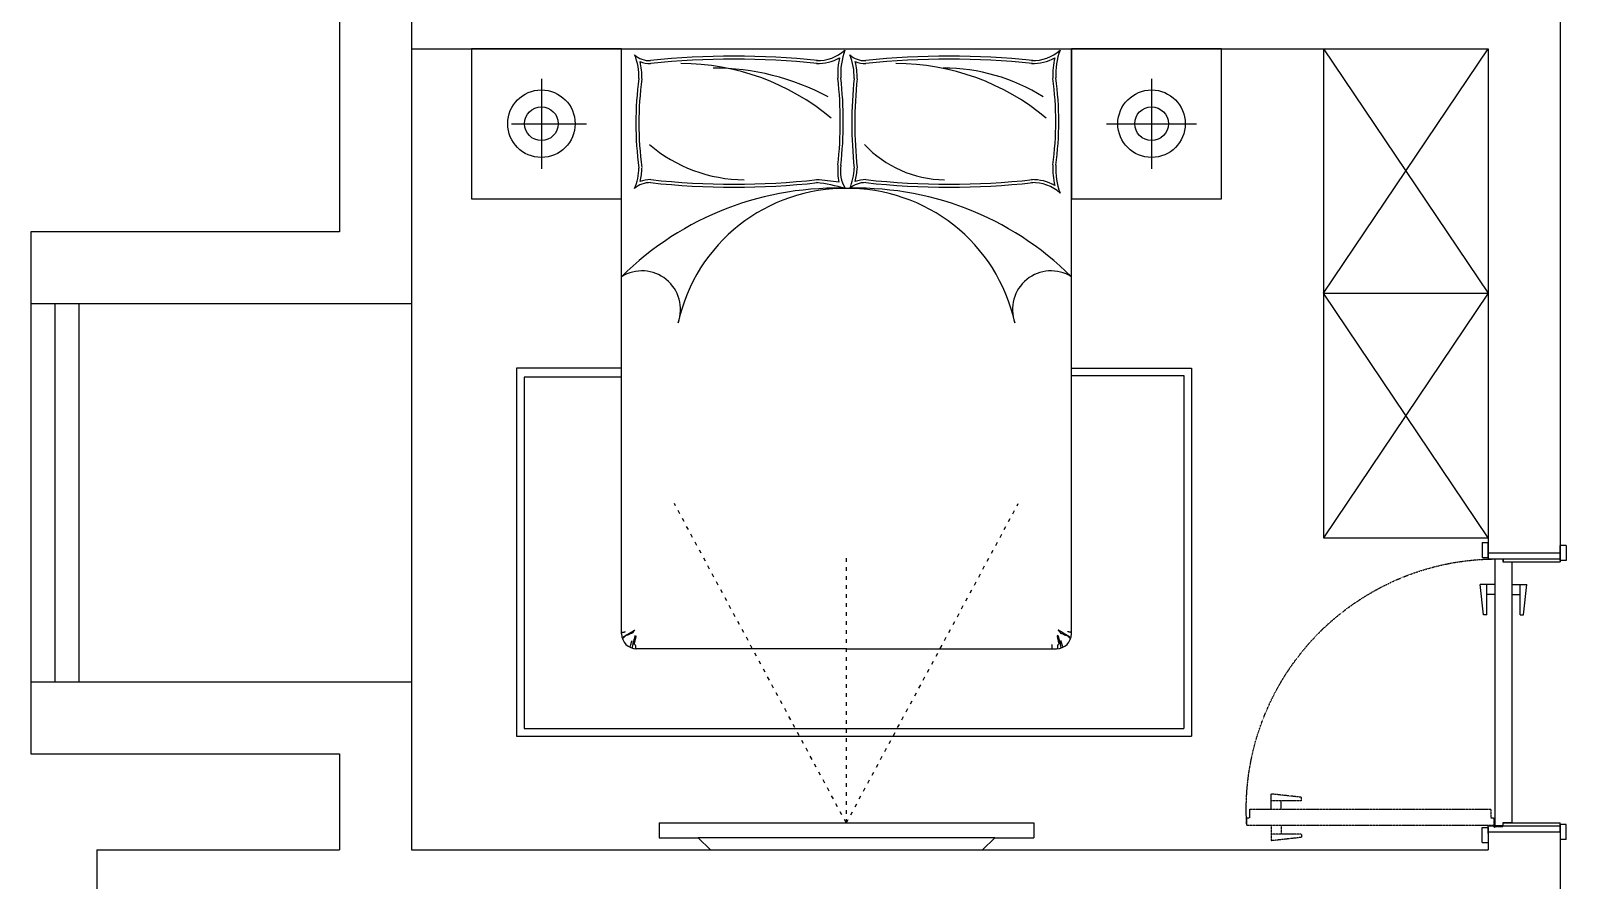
# Model space of a CAD drawing. Header units: millimetres. Extents: x 207737 to 293967, y -150247 to -126753.
# Drawn here: x 220718 to 225838, y -146289 to -143457 of the extents above; entities that cross this region are included whole.
import ezdxf

# ---------------------------------------------------------------- set-up
doc = ezdxf.new("R2010")
doc.units = ezdxf.units.MM
doc.header["$MEASUREMENT"] = 0
doc.linetypes.add('ACAD_ISO03W100', pattern=[30, 12, -18])
doc.linetypes.add('DASH', pattern=[0.35, 0.25, -0.1])
for name, color, linetype in [('7-xc-活动家具', 146, 'Continuous'), ('7-xc-门', 2, 'Continuous'), ('7-xc-门套', 3, 'Continuous'), ('A-土建墙（含管井、立管）', 6, 'Continuous'), ('A-窗', 2, 'Continuous'), ('P-固定家具（落地、到顶）', 142, 'Continuous'), ('P-活动家具', 146, 'Continuous')]:
    doc.layers.add(name, color=color, linetype=linetype)

# ---------------------------------------------------------------- blocks, each defined once
blk = doc.blocks.new('20180326.12034814')
for p, q in [((130, 1114.2), (172, 1154.2)), ((1120, 1114.2), (1078, 1154.2)), ((0, 1064.2), (0, 1114.2)), ((0, 1114.2), (130, 1114.2)), ((1120, 1114.2), (130, 1114.2)), ((1120, 1114.2), (1250, 1114.2)), ((1250, 1064.2), (1250, 1114.2)), ((0, 1064.2), (1250, 1064.2))]:
    blk.add_line(p, q)
at = {"color": 250, "linetype": 'ACAD_ISO03W100'}
for p, q in [((623.8, 1064.2), (51, 0)), ((625, 1064.2), (1197.8, 0)), ((625, 1064.2), (625, 180))]:
    blk.add_line(p, q, dxfattribs=at)
blk = doc.blocks.new('*U555')
at = {"layer": '7-xc-门套', "ltscale": 20}
for p, q in [((-159.3, 281), (-159.3, 261)), ((-159.3, 281), (-109.3, 281)), ((-109.3, 261), (-159.3, 261)), ((-129.3, 261), (-109.3, 261)), ((-109.3, 281), (-109.3, 261)), ((-109.3, 261), (-109.3, 261)), ((790.6, 281), (790.6, 261)), ((840.6, 281), (790.6, 281)), ((790.6, 261), (840.6, 261)), ((790.6, 261), (790.6, 261)), ((810.6, 261), (790.6, 261)), ((840.6, 281), (840.6, 261)), ((-99.3, 20), (-149.3, 20)), ((-149.3, 0), (-149.3, 20)), ((-149.3, 0), (-99.3, 0)), ((-119.3, 20), (-99.3, 20)), ((-99.3, 0), (-99.3, 20)), ((-99.3, 20), (-99.3, 20)), ((780.9, 20), (830.9, 20)), ((780.9, 0), (780.9, 20)), ((780.9, 20), (780.9, 20)), ((800.9, 20), (780.9, 20)), ((830.9, 0), (830.9, 20)), ((830.9, 0), (780.9, 0))]:
    blk.add_line(p, q, dxfattribs=at)
at = {"layer": '7-xc-门套'}
for p, q in [((-125, 261), (-104.3, 261)), ((-124.3, 261), (-124.1, 20)), ((-104.3, 261), (-104.1, 20)), ((806.3, 261), (785.6, 261)), ((785.6, 261), (785.7, 20)), ((805.6, 261), (805.7, 20)), ((-104.3, 211), (-94.4, 211)), ((785.6, 211), (775.7, 211)), ((-124.9, 20), (-104.1, 20)), ((-99.3, 20), (-94.1, 20)), ((780.9, 20), (775.7, 20)), ((806.5, 20), (785.7, 20))]:
    blk.add_line(p, q, dxfattribs=at)
for points in [[(-104.3, 211), (-94.3, 211), (-94.1, 20)], [(785.6, 211), (775.6, 211), (775.7, 20)]]:
    blk.add_lwpolyline(points, dxfattribs=at)
blk = doc.blocks.new('海龙工具_合页平面')
at = {"color": 250, "linetype": 'DASH', "ltscale": 0.01}
for points in [[(-0.1, 0.5), (25.2, 0.5), (25.2, 1.5), (-0.5, 1.5)], [(-0.1, -0.5), (25.2, -0.5), (25.2, -1.5), (-0.5, -1.5)]]:
    blk.add_lwpolyline(points, dxfattribs=at)
for radius in [2.5, 1]:
    blk.add_circle((-2.5, 0), radius, dxfattribs=at)
blk = doc.blocks.new('*U562')
at = {"layer": '7-xc-门'}
for p, q in [((281.4, 992.4), (382.6, 1003.6)), ((281.4, 981.1), (281.4, 992.4)), ((281.4, 981.1), (382.6, 981.1)), ((348.9, 953), (348.9, 981.1)), ((382.6, 953), (382.6, 1003.6)), ((348.9, 898), (348.9, 869.9)), ((382.6, 898), (382.6, 847.4)), ((281.4, 869.9), (382.6, 869.9)), ((281.4, 869.9), (281.4, 858.6)), ((281.4, 858.6), (382.6, 847.4))]:
    blk.add_line(p, q, dxfattribs=at)
at = {"layer": '7-xc-门', "color": 251, "linetype": 'DASH', "ltscale": 0.2}
for p, q in [((-460.6, 251.8), (-471.8, 150.6)), ((-449.3, 251.8), (-460.6, 251.8)), ((-449.3, 251.8), (-449.3, 150.6)), ((-338.1, 251.8), (-338.1, 150.6)), ((-338.1, 251.8), (-326.8, 251.8)), ((-326.8, 251.8), (-315.6, 150.6)), ((-421.2, 184.3), (-449.3, 184.3)), ((-366.2, 184.3), (-338.1, 184.3)), ((-421.2, 150.6), (-471.8, 150.6)), ((-366.2, 150.6), (-315.6, 150.6))]:
    blk.add_line(p, q, dxfattribs=at)
at = {"layer": '7-xc-门'}
blk.add_lwpolyline([(-412.2, 953), (-412.2, 924), (-422.2, 924), (-422.2, 898), (467.6, 898), (467.6, 924), (457.6, 924), (457.6, 953)], close=True, dxfattribs=at)
at = {"layer": '7-xc-门', "color": 251, "linetype": 'DASH', "ltscale": 0.2}
blk.add_lwpolyline([(-366.2, 884), (-395.2, 884), (-395.2, 894), (-421.2, 894), (-421.2, 69.7), (-395.2, 69.7), (-395.2, 79.7), (-366.2, 79.7)], close=True, dxfattribs=at)
blk.add_arc((-367, 902.6), 834.6, 266.2774, 359.6879, dxfattribs=at)
for p, rotation in [((-423.7, 898), 89.99996106486441), ((-421.2, 895.5), 359.9999610648644)]:
    blk.add_blockref('海龙工具_合页平面', p, dxfattribs=dict(at, rotation=rotation))

msp = doc.modelspace()

# ---------------------------------------------------------------- linework, layer by layer
at = {"layer": 'A-土建墙（含管井、立管）', "linetype": 'Continuous'}
for p, q in [((221988, -142227), (221988, -144367)), ((221748, -142467), (221748, -144127)), ((225818, -143397), (225818, -145197)), ((221988, -143517), (225578, -143517)), ((225578, -143517), (225578, -145197)), ((221748, -144127), (220718, -144127)), ((221988, -144367), (220718, -144367)), ((225578, -145197), (225818, -145197)), ((220718, -145627), (221988, -145627)), ((221988, -145627), (221988, -146187)), ((220718, -145867), (221748, -145867)), ((221748, -145867), (221748, -146187)), ((225578, -146127), (225818, -146127)), ((225578, -146127), (225578, -146187)), ((225818, -146127), (225818, -146427)), ((220938, -146187), (221748, -146187)), ((220938, -146187), (220938, -146557)), ((221988, -146187), (225578, -146187))]:
    msp.add_line(p, q, dxfattribs=at)
at = {"layer": 'A-土建墙（含管井、立管）', "color": 251, "linetype": 'Continuous'}
msp.add_line((221988, -144367), (221988, -145627), dxfattribs=at)
for points in [[(225028, -143517), (225578, -144332), (225028, -145147)], [(225578, -145147), (225028, -144332), (225578, -143517)]]:
    msp.add_lwpolyline(points, dxfattribs=at)
at = {"layer": 'A-窗', "linetype": 'Continuous'}
for p, q in [((220718, -144127), (220718, -145867)), ((220798, -144367), (220798, -145627)), ((220878, -144367), (220878, -145627))]:
    msp.add_line(p, q, dxfattribs=at)
at = {"layer": 'P-固定家具（落地、到顶）', "linetype": 'Continuous'}
for p, q in [((225028, -143517), (225028, -145147)), ((225028, -144332), (225578, -144332)), ((225028, -145147), (225578, -145147))]:
    msp.add_line(p, q, dxfattribs=at)
at = {"layer": 'P-活动家具'}
for p, q in [((222188, -143517), (222188, -144017)), ((222688, -143517), (222188, -143517)), ((222688, -143517), (224188, -143517)), ((222688, -145467), (222688, -143517)), ((222688, -144017), (222688, -143517)), ((224188, -145467), (224188, -143517)), ((224188, -143517), (224188, -144017)), ((224688, -143517), (224188, -143517)), ((224688, -144017), (224688, -143517)), ((222420.8, -143617), (222420.8, -143917)), ((224455.2, -143617), (224455.2, -143917)), ((222320.8, -143767), (222570.8, -143767)), ((224305.2, -143767), (224605.2, -143767)), ((222188, -144017), (222688, -144017)), ((224188, -144017), (224688, -144017)), ((222688, -144581.5), (222338, -144581.5)), ((222338, -144581.5), (222338, -145808)), ((224188, -144581.5), (224588, -144581.5)), ((224588, -144581.5), (224588, -145808)), ((222363, -144611.5), (222363, -145783)), ((222688, -144611.5), (222363, -144611.5)), ((224188, -144606.5), (224563, -144606.5)), ((224563, -144606.5), (224563, -145783)), ((222724.2, -145459.5), (222724.8, -145459.2)), ((222724.8, -145459.2), (222725.4, -145458.9)), ((222725.4, -145458.9), (222726, -145458.5)), ((222726, -145458.5), (222726.6, -145458.2)), ((222726.6, -145458.2), (222727.1, -145457.9)), ((222727.1, -145457.9), (222727.6, -145457.5)), ((222727.6, -145457.5), (222728.1, -145457.1)), ((222728, -145458.8), (222727.6, -145459.4)), ((222728.5, -145458.2), (222728, -145458.8)), ((222728.1, -145457.1), (222728.5, -145456.8)), ((222728.5, -145456.8), (222728.9, -145456.4)), ((222729.1, -145457.7), (222728.5, -145458.2)), ((222728.9, -145456.4), (222729.3, -145456.1)), ((222729.6, -145457.2), (222729.1, -145457.7)), ((222729.3, -145456.1), (222729.7, -145455.8)), ((222730.2, -145456.8), (222729.6, -145457.2)), ((222729.7, -145455.8), (222730.1, -145455.5)), ((222730.1, -145455.5), (222730.5, -145455.3)), ((222730.7, -145456.4), (222730.2, -145456.8)), ((222730.5, -145455.3), (222730.8, -145455.2)), ((222731.1, -145456.1), (222730.7, -145456.4)), ((222730.8, -145455.2), (222731.1, -145455.1)), ((222731.1, -145455.1), (222731.4, -145455.1)), ((222731.5, -145455.9), (222731.1, -145456.1)), ((222731.4, -145455.1), (222731.6, -145455.1)), ((222731.7, -145455.6), (222731.5, -145455.9)), ((222731.6, -145455.1), (222731.8, -145455.2)), ((222731.9, -145455.4), (222731.7, -145455.6)), ((222731.8, -145455.2), (222731.9, -145455.3)), ((222731.9, -145455.3), (222731.9, -145455.4)), ((224144.2, -145455.2), (224144.1, -145455.3)), ((224144.1, -145455.3), (224144.1, -145455.4)), ((224144.1, -145455.4), (224144.3, -145455.6)), ((224144.4, -145455.1), (224144.2, -145455.2)), ((224144.3, -145455.6), (224144.5, -145455.9)), ((224144.6, -145455.1), (224144.4, -145455.1)), ((224144.5, -145455.9), (224144.9, -145456.1)), ((224144.9, -145455.1), (224144.6, -145455.1)), ((224145.2, -145455.2), (224144.9, -145455.1)), ((224144.9, -145456.1), (224145.3, -145456.4)), ((224145.5, -145455.3), (224145.2, -145455.2)), ((224145.3, -145456.4), (224145.8, -145456.8)), ((224145.9, -145455.5), (224145.5, -145455.3)), ((224145.8, -145456.8), (224146.4, -145457.2)), ((224146.3, -145455.8), (224145.9, -145455.5)), ((224146.7, -145456.1), (224146.3, -145455.8)), ((224146.4, -145457.2), (224146.9, -145457.7)), ((224147.1, -145456.4), (224146.7, -145456.1)), ((224146.9, -145457.7), (224147.5, -145458.2)), ((224147.5, -145456.8), (224147.1, -145456.4)), ((224147.9, -145457.1), (224147.5, -145456.8)), ((224147.5, -145458.2), (224148, -145458.8)), ((224148.4, -145457.5), (224147.9, -145457.1)), ((224148, -145458.8), (224148.4, -145459.4)), ((224148.9, -145457.9), (224148.4, -145457.5)), ((224149.4, -145458.2), (224148.9, -145457.9)), ((224150, -145458.5), (224149.4, -145458.2)), ((224150.6, -145458.9), (224150, -145458.5)), ((224151.2, -145459.2), (224150.6, -145458.9)), ((224151.8, -145459.5), (224151.2, -145459.2)), ((222688, -145464), (222689.2, -145463.1)), ((222689.2, -145463.1), (222690.2, -145462.4)), ((222690.2, -145462.4), (222691.1, -145462)), ((222691.1, -145462), (222691.8, -145461.6)), ((222691.8, -145461.6), (222692.4, -145461.5)), ((222692.4, -145461.5), (222693, -145461.4)), ((222693, -145461.4), (222693.5, -145461.3)), ((222693.5, -145461.3), (222694, -145461.3)), ((222693.5, -145478), (222694.7, -145477.1)), ((222694.2, -145480.4), (222693.5, -145481.2)), ((222694, -145461.3), (222694.4, -145461.3)), ((222694.9, -145479.6), (222694.2, -145480.4)), ((222694.4, -145461.3), (222694.9, -145461.3)), ((222694.7, -145477.1), (222695.8, -145476.3)), ((222694.9, -145461.3), (222695.3, -145461.3)), ((222695.5, -145479), (222694.9, -145479.6)), ((222695.3, -145461.3), (222695.7, -145461.3)), ((222696, -145478.5), (222695.5, -145479)), ((222695.7, -145461.3), (222696.2, -145461.2)), ((222695.8, -145476.3), (222696.8, -145475.7)), ((222696.6, -145478), (222696, -145478.5)), ((222696.2, -145461.2), (222696.6, -145461.2)), ((222696.6, -145461.2), (222697.1, -145461.1)), ((222697, -145477.5), (222696.6, -145478)), ((222696.8, -145475.7), (222697.6, -145475.2)), ((222697.5, -145477.1), (222697, -145477.5)), ((222697.1, -145461.1), (222697.5, -145460.9)), ((222697.5, -145460.9), (222698, -145460.8)), ((222697.9, -145476.7), (222697.5, -145477.1)), ((222697.6, -145475.2), (222698.4, -145474.7)), ((222698.3, -145476.3), (222697.9, -145476.7)), ((222698, -145460.8), (222698.4, -145460.6)), ((222698.7, -145476), (222698.3, -145476.3)), ((222698.4, -145460.6), (222698.9, -145460.4)), ((222698.4, -145474.7), (222699, -145474.4)), ((222699, -145475.6), (222698.7, -145476)), ((222698.9, -145460.4), (222699.3, -145460.2)), ((222699, -145474.4), (222699.6, -145474.1)), ((222699.4, -145475.2), (222699, -145475.6)), ((222699.3, -145460.2), (222699.6, -145460.1)), ((222699.7, -145474.9), (222699.4, -145475.2)), ((222699.6, -145460.1), (222699.8, -145459.9)), ((222699.6, -145474.1), (222700.2, -145473.8)), ((222700, -145474.5), (222699.7, -145474.9)), ((222699.8, -145459.9), (222700, -145459.8)), ((222700, -145459.8), (222700.1, -145459.8)), ((222700.3, -145474.2), (222700, -145474.5)), ((222700.2, -145473.8), (222700.7, -145473.5)), ((222700.7, -145473.9), (222700.3, -145474.2)), ((222700.7, -145473.5), (222701.2, -145473.3)), ((222701, -145473.6), (222700.7, -145473.9)), ((222701.4, -145473.3), (222701, -145473.6)), ((222701.2, -145473.3), (222701.6, -145473)), ((222701.8, -145473), (222701.4, -145473.3)), ((222701.6, -145473), (222702.1, -145472.7)), ((222702.2, -145472.8), (222701.8, -145473)), ((222702.1, -145472.7), (222702.5, -145472.5)), ((222702.7, -145472.5), (222702.2, -145472.8)), ((222702.5, -145472.5), (222702.9, -145472.2)), ((222703.3, -145472.3), (222702.7, -145472.5)), ((222702.9, -145472.2), (222703.4, -145472)), ((222703.9, -145472.1), (222703.3, -145472.3)), ((222703.4, -145472), (222703.8, -145471.7)), ((222703.8, -145471.7), (222704.2, -145471.4)), ((222704.6, -145471.9), (222703.9, -145472.1)), ((222704.2, -145471.4), (222704.7, -145471.1)), ((222705.3, -145471.7), (222704.6, -145471.9)), ((222704.7, -145471.1), (222705.1, -145470.9)), ((222705.1, -145470.9), (222705.6, -145470.5)), ((222706.2, -145471.6), (222705.3, -145471.7)), ((222705.6, -145470.5), (222706.1, -145470.2)), ((222706.1, -145470.2), (222706.7, -145469.9)), ((222707, -145471.4), (222706.2, -145471.6)), ((222706.7, -145469.9), (222707.3, -145469.5)), ((222708, -145471.2), (222707, -145471.4)), ((222707.3, -145469.5), (222707.9, -145469.2)), ((222707.9, -145469.2), (222708.5, -145468.8)), ((222708.9, -145471), (222708, -145471.2)), ((222708.5, -145468.8), (222709.2, -145468.4)), ((222709.9, -145470.7), (222708.9, -145471)), ((222709.2, -145468.4), (222709.9, -145468)), ((222709.9, -145468), (222710.7, -145467.5)), ((222710.8, -145470.4), (222709.9, -145470.7)), ((222710.7, -145467.5), (222711.4, -145467.1)), ((222711.8, -145470.1), (222710.8, -145470.4)), ((222711.4, -145467.1), (222712.1, -145466.7)), ((222712.7, -145469.6), (222711.8, -145470.1)), ((222712.1, -145466.7), (222712.8, -145466.2)), ((222713.5, -145469.2), (222712.7, -145469.6)), ((222712.8, -145466.2), (222713.5, -145465.8)), ((222713.5, -145465.8), (222714.2, -145465.4)), ((222714.4, -145468.7), (222713.5, -145469.2)), ((222714.2, -145465.4), (222714.8, -145465)), ((222715.2, -145468.1), (222714.4, -145468.7)), ((222714.8, -145465), (222715.4, -145464.6)), ((222716.1, -145467.6), (222715.2, -145468.1)), ((222715.4, -145464.6), (222716, -145464.2)), ((222715.8, -145511.8), (222716.8, -145509.5)), ((222716, -145464.2), (222716.6, -145463.9)), ((222716.9, -145467.2), (222716.1, -145467.6)), ((222716.6, -145463.9), (222717.1, -145463.5)), ((222716.8, -145509.5), (222717.7, -145507.5)), ((222717.7, -145466.7), (222716.9, -145467.2)), ((222717.1, -145463.5), (222717.6, -145463.2)), ((222717.6, -145463.2), (222718.2, -145462.8)), ((222718.5, -145466.3), (222717.7, -145466.7)), ((222717.7, -145507.5), (222718.3, -145505.7)), ((222718.2, -145462.8), (222718.7, -145462.5)), ((222718.3, -145505.7), (222718.8, -145504.1)), ((222719.4, -145466), (222718.5, -145466.3)), ((222718.7, -145462.5), (222719.2, -145462.2)), ((222718.8, -145504.1), (222719.2, -145502.7)), ((222719.2, -145462.2), (222719.7, -145461.9)), ((222719.2, -145502.7), (222719.6, -145501.4)), ((222720.2, -145465.8), (222719.4, -145466)), ((222719.6, -145501.4), (222719.8, -145500.3)), ((222719.7, -145461.9), (222720.3, -145461.6)), ((222719.8, -145500.3), (222720.1, -145499.2)), ((222720.1, -145499.2), (222720.3, -145498.2)), ((222721, -145465.6), (222720.2, -145465.8)), ((222720.3, -145461.6), (222720.8, -145461.3)), ((222720.3, -145498.2), (222720.6, -145497.2)), ((222720.6, -145497.2), (222720.9, -145496.2)), ((222720.8, -145461.3), (222721.4, -145461)), ((222720.9, -145496.2), (222721.3, -145495.2)), ((222721.8, -145465.3), (222721, -145465.6)), ((222721.3, -145495.2), (222721.7, -145494)), ((222721.4, -145461), (222721.9, -145460.7)), ((222721.7, -145494), (222722.1, -145492.7)), ((222722.6, -145465.1), (222721.8, -145465.3)), ((222721.9, -145460.7), (222722.5, -145460.4)), ((222722.1, -145492.7), (222722.7, -145491.2)), ((222722.5, -145460.4), (222723.1, -145460.1)), ((222723.3, -145464.9), (222722.6, -145465.1)), ((222722.7, -145491.2), (222723.4, -145489.5)), ((222723.1, -145460.1), (222723.7, -145459.8)), ((222724, -145464.5), (222723.3, -145464.9)), ((222723.7, -145459.8), (222724.2, -145459.5)), ((222724.3, -145508), (222723.8, -145511)), ((222724.6, -145464.1), (222724, -145464.5)), ((222724.7, -145505.5), (222724.3, -145508)), ((222725.1, -145463.6), (222724.6, -145464.1)), ((222725.1, -145503.6), (222724.7, -145505.5)), ((222725.6, -145463), (222725.1, -145463.6)), ((222725.3, -145502.1), (222725.1, -145503.6)), ((222725.5, -145501), (222725.3, -145502.1)), ((222725.6, -145500), (222725.5, -145501)), ((222726, -145462.3), (222725.6, -145463)), ((222725.7, -145499.3), (222725.6, -145500)), ((222725.8, -145498.6), (222725.7, -145499.3)), ((222725.9, -145497.9), (222725.8, -145498.6)), ((222726, -145497.3), (222725.9, -145497.9)), ((222726.4, -145461.6), (222726, -145462.3)), ((222726.1, -145496.7), (222726, -145497.3)), ((222726.2, -145496.2), (222726.1, -145496.7)), ((222726.4, -145495.6), (222726.2, -145496.2)), ((222726.8, -145460.9), (222726.4, -145461.6)), ((222726.6, -145495.1), (222726.4, -145495.6)), ((222726.9, -145494.5), (222726.6, -145495.1)), ((222727.2, -145460.1), (222726.8, -145460.9)), ((222727.2, -145493.9), (222726.9, -145494.5)), ((222727.6, -145459.4), (222727.2, -145460.1)), ((222727.6, -145493), (222727.2, -145493.9)), ((222728, -145491.8), (222727.6, -145493)), ((222728.6, -145490.1), (222728, -145491.8)), ((222729.3, -145487.5), (222728.6, -145490.1)), ((222730.1, -145484), (222729.3, -145487.5)), ((222732.7, -145492.2), (222729.8, -145497.9)), ((222729.8, -145497.9), (222729.8, -145500.6)), ((222729.8, -145500.6), (222733.3, -145503.9)), ((222731, -145479.4), (222730.1, -145484)), ((222732.1, -145473.5), (222731, -145479.4)), ((222732.1, -145473.5), (222734.3, -145472.9)), ((222733.5, -145486.9), (222732.1, -145488)), ((222732.1, -145488), (222732.7, -145492.2)), ((222733.3, -145503.9), (222734.1, -145506.9)), ((222734.1, -145482.9), (222733.5, -145486.9)), ((222735.3, -145474.5), (222734.1, -145482.9)), ((222734.1, -145506.9), (222734.3, -145508.5)), ((222734.3, -145472.9), (222735.3, -145474.5)), ((222734.3, -145508.5), (222734.3, -145516.9)), ((224122.4, -145509.6), (224122.3, -145511.5)), ((224122.6, -145507.8), (224122.4, -145509.6)), ((224122.8, -145506), (224122.6, -145507.8)), ((224123.2, -145504.1), (224122.8, -145506)), ((224123.7, -145502.3), (224123.2, -145504.1)), ((224141.7, -145472.9), (224140.7, -145474.5)), ((224140.7, -145474.5), (224141.9, -145482.9)), ((224143.9, -145473.5), (224141.7, -145472.9)), ((224141.9, -145506.9), (224141.7, -145508.5)), ((224141.7, -145508.5), (224141.7, -145516.9)), ((224141.9, -145482.9), (224142.5, -145486.9)), ((224142.7, -145503.9), (224141.9, -145506.9)), ((224142.5, -145486.9), (224143.9, -145488)), ((224146.2, -145500.6), (224142.7, -145503.9)), ((224143.9, -145488), (224143.3, -145492.2)), ((224143.3, -145492.2), (224146.2, -145497.9)), ((224143.9, -145473.5), (224145, -145479.4)), ((224145, -145479.4), (224145.9, -145484)), ((224145.9, -145484), (224146.7, -145487.5)), ((224146.2, -145497.9), (224146.2, -145500.6)), ((224146.7, -145487.5), (224147.4, -145490.1)), ((224147.4, -145490.1), (224148, -145491.8)), ((224148, -145491.8), (224148.4, -145493)), ((224148.4, -145459.4), (224148.8, -145460.1)), ((224148.4, -145493), (224148.8, -145493.9)), ((224148.8, -145460.1), (224149.2, -145460.9)), ((224148.8, -145493.9), (224149.1, -145494.5)), ((224149.1, -145494.5), (224149.4, -145495.1)), ((224149.2, -145460.9), (224149.6, -145461.6)), ((224149.4, -145495.1), (224149.6, -145495.6)), ((224149.6, -145461.6), (224150, -145462.3)), ((224149.6, -145495.6), (224149.8, -145496.2)), ((224149.8, -145496.2), (224149.9, -145496.7)), ((224149.9, -145496.7), (224150, -145497.3)), ((224150, -145462.3), (224150.4, -145463)), ((224150, -145497.3), (224150.1, -145497.9)), ((224150.1, -145497.9), (224150.2, -145498.6)), ((224150.2, -145498.6), (224150.3, -145499.3)), ((224150.3, -145499.3), (224150.4, -145500)), ((224150.4, -145463), (224150.9, -145463.6)), ((224150.4, -145500), (224150.5, -145501)), ((224150.5, -145501), (224150.7, -145502.1)), ((224150.7, -145502.1), (224150.9, -145503.6)), ((224150.9, -145463.6), (224151.4, -145464.1)), ((224150.9, -145503.6), (224151.3, -145505.5)), ((224151.3, -145505.5), (224151.7, -145508)), ((224151.4, -145464.1), (224152, -145464.5)), ((224151.7, -145508), (224152.2, -145511)), ((224152.3, -145459.8), (224151.8, -145459.5)), ((224152, -145464.5), (224152.7, -145464.9)), ((224152.9, -145460.1), (224152.3, -145459.8)), ((224153.3, -145491.2), (224152.6, -145489.5)), ((224152.7, -145464.9), (224153.4, -145465.1)), ((224153.5, -145460.4), (224152.9, -145460.1)), ((224153.9, -145492.7), (224153.3, -145491.2)), ((224153.4, -145465.1), (224154.2, -145465.3)), ((224154.1, -145460.7), (224153.5, -145460.4)), ((224154.3, -145494), (224153.9, -145492.7)), ((224154.6, -145461), (224154.1, -145460.7)), ((224154.2, -145465.3), (224155, -145465.6)), ((224154.7, -145495.2), (224154.3, -145494)), ((224155.2, -145461.3), (224154.6, -145461)), ((224155.1, -145496.2), (224154.7, -145495.2)), ((224155, -145465.6), (224155.8, -145465.8)), ((224155.4, -145497.2), (224155.1, -145496.2)), ((224155.7, -145461.6), (224155.2, -145461.3)), ((224155.7, -145498.2), (224155.4, -145497.2)), ((224156.3, -145461.9), (224155.7, -145461.6)), ((224155.9, -145499.2), (224155.7, -145498.2)), ((224155.8, -145465.8), (224156.6, -145466)), ((224156.2, -145500.3), (224155.9, -145499.2)), ((224156.4, -145501.4), (224156.2, -145500.3)), ((224156.8, -145462.2), (224156.3, -145461.9)), ((224156.8, -145502.7), (224156.4, -145501.4)), ((224156.6, -145466), (224157.5, -145466.3)), ((224157.3, -145462.5), (224156.8, -145462.2)), ((224157.2, -145504.1), (224156.8, -145502.7)), ((224157.7, -145505.7), (224157.2, -145504.1)), ((224157.8, -145462.8), (224157.3, -145462.5)), ((224157.5, -145466.3), (224158.3, -145466.7)), ((224158.3, -145507.5), (224157.7, -145505.7)), ((224158.4, -145463.2), (224157.8, -145462.8)), ((224158.3, -145466.7), (224159.1, -145467.2)), ((224159.2, -145509.5), (224158.3, -145507.5)), ((224158.9, -145463.5), (224158.4, -145463.2)), ((224159.4, -145463.9), (224158.9, -145463.5)), ((224159.1, -145467.2), (224159.9, -145467.6)), ((224160.2, -145511.8), (224159.2, -145509.5)), ((224160, -145464.2), (224159.4, -145463.9)), ((224159.9, -145467.6), (224160.8, -145468.1)), ((224160.6, -145464.6), (224160, -145464.2)), ((224161.2, -145465), (224160.6, -145464.6)), ((224160.8, -145468.1), (224161.6, -145468.7)), ((224161.8, -145465.4), (224161.2, -145465)), ((224161.6, -145468.7), (224162.5, -145469.2)), ((224162.5, -145465.8), (224161.8, -145465.4)), ((224163.2, -145466.2), (224162.5, -145465.8)), ((224162.5, -145469.2), (224163.3, -145469.6)), ((224163.9, -145466.7), (224163.2, -145466.2)), ((224163.3, -145469.6), (224164.2, -145470.1)), ((224164.6, -145467.1), (224163.9, -145466.7)), ((224164.2, -145470.1), (224165.2, -145470.4)), ((224165.3, -145467.5), (224164.6, -145467.1)), ((224165.2, -145470.4), (224166.1, -145470.7)), ((224166.1, -145468), (224165.3, -145467.5)), ((224166.8, -145468.4), (224166.1, -145468)), ((224166.1, -145470.7), (224167.1, -145471)), ((224167.5, -145468.8), (224166.8, -145468.4)), ((224167.1, -145471), (224168, -145471.2)), ((224168.1, -145469.2), (224167.5, -145468.8)), ((224168, -145471.2), (224169, -145471.4)), ((224168.7, -145469.5), (224168.1, -145469.2)), ((224169.3, -145469.9), (224168.7, -145469.5)), ((224169, -145471.4), (224169.8, -145471.6)), ((224169.9, -145470.2), (224169.3, -145469.9)), ((224169.8, -145471.6), (224170.7, -145471.7)), ((224170.4, -145470.5), (224169.9, -145470.2)), ((224170.9, -145470.9), (224170.4, -145470.5)), ((224170.7, -145471.7), (224171.4, -145471.9)), ((224171.3, -145471.1), (224170.9, -145470.9)), ((224171.8, -145471.4), (224171.3, -145471.1)), ((224171.4, -145471.9), (224172.1, -145472.1)), ((224172.2, -145471.7), (224171.8, -145471.4)), ((224172.1, -145472.1), (224172.7, -145472.3)), ((224172.6, -145472), (224172.2, -145471.7)), ((224173.1, -145472.2), (224172.6, -145472)), ((224172.7, -145472.3), (224173.3, -145472.5)), ((224173.5, -145472.5), (224173.1, -145472.2)), ((224173.3, -145472.5), (224173.8, -145472.8)), ((224173.9, -145472.7), (224173.5, -145472.5)), ((224173.8, -145472.8), (224174.2, -145473)), ((224174.4, -145473), (224173.9, -145472.7)), ((224174.2, -145473), (224174.6, -145473.3)), ((224174.8, -145473.3), (224174.4, -145473)), ((224174.6, -145473.3), (224175, -145473.6)), ((224175.3, -145473.5), (224174.8, -145473.3)), ((224175, -145473.6), (224175.3, -145473.9)), ((224175.8, -145473.8), (224175.3, -145473.5)), ((224175.3, -145473.9), (224175.7, -145474.2)), ((224175.7, -145474.2), (224176, -145474.5)), ((224176.4, -145474.1), (224175.8, -145473.8)), ((224176, -145459.8), (224175.9, -145459.8)), ((224176.2, -145459.9), (224176, -145459.8)), ((224176, -145474.5), (224176.3, -145474.9)), ((224176.4, -145460.1), (224176.2, -145459.9)), ((224176.3, -145474.9), (224176.6, -145475.2)), ((224176.7, -145460.2), (224176.4, -145460.1)), ((224177, -145474.4), (224176.4, -145474.1)), ((224176.6, -145475.2), (224177, -145475.6)), ((224177.1, -145460.4), (224176.7, -145460.2)), ((224177.6, -145474.7), (224177, -145474.4)), ((224177, -145475.6), (224177.3, -145476)), ((224177.6, -145460.6), (224177.1, -145460.4)), ((224177.3, -145476), (224177.7, -145476.3)), ((224178, -145460.8), (224177.6, -145460.6)), ((224178.4, -145475.2), (224177.6, -145474.7)), ((224177.7, -145476.3), (224178.1, -145476.7)), ((224178.5, -145460.9), (224178, -145460.8)), ((224178.1, -145476.7), (224178.5, -145477.1)), ((224179.2, -145475.7), (224178.4, -145475.2)), ((224178.9, -145461.1), (224178.5, -145460.9)), ((224178.5, -145477.1), (224179, -145477.5)), ((224179.4, -145461.2), (224178.9, -145461.1)), ((224179, -145477.5), (224179.4, -145478)), ((224180.2, -145476.3), (224179.2, -145475.7)), ((224179.8, -145461.2), (224179.4, -145461.2)), ((224179.4, -145478), (224180, -145478.5)), ((224180.3, -145461.3), (224179.8, -145461.2)), ((224180, -145478.5), (224180.5, -145479)), ((224181.3, -145477.1), (224180.2, -145476.3)), ((224180.7, -145461.3), (224180.3, -145461.3)), ((224180.5, -145479), (224181.1, -145479.6)), ((224181.1, -145461.3), (224180.7, -145461.3)), ((224181.6, -145461.3), (224181.1, -145461.3)), ((224181.1, -145479.6), (224181.8, -145480.4)), ((224182.5, -145478), (224181.3, -145477.1)), ((224182, -145461.3), (224181.6, -145461.3)), ((224181.8, -145480.4), (224182.5, -145481.2)), ((224182.5, -145461.3), (224182, -145461.3)), ((224183, -145461.4), (224182.5, -145461.3)), ((224183.6, -145461.5), (224183, -145461.4)), ((224184.2, -145461.6), (224183.6, -145461.5)), ((224184.9, -145462), (224184.2, -145461.6)), ((224185.8, -145462.4), (224184.9, -145462)), ((224186.8, -145463.1), (224185.8, -145462.4)), ((224188, -145464), (224186.8, -145463.1)), ((222723.8, -145511), (222723.1, -145514.7)), ((222734.3, -145516.9), (222734.3, -145515.3)), ((223438, -145517), (222738, -145517)), ((223438, -145517), (224138, -145517)), ((224122.3, -145511.5), (224122.2, -145513.3)), ((224122.2, -145513.3), (224122.2, -145515.2)), ((224122.2, -145515.2), (224122.2, -145517)), ((224141.7, -145516.9), (224141.7, -145515.3)), ((224152.2, -145511), (224152.9, -145514.7)), ((222338, -145808), (224588, -145808)), ((222363, -145783), (224563, -145783))]:
    msp.add_line(p, q, dxfattribs=at)
for centre, radius in [((222420.8, -143767), 112.5), ((224455.2, -143767), 112.5), ((222420.8, -143767), 56.2), ((224455.2, -143767), 56.2)]:
    msp.add_circle(centre, radius, dxfattribs=at)
for centre, radius, start, end in [((222554.6, -143610.7), 191.6, 358.3923, 22.6023), ((222782.3, -143480.9), 75.8, 227.8595, 271.8012), ((222554.6, -143610.7), 201.5, 358.3923, 14.5516), ((222782.3, -143480.9), 85.7, 247.5713, 271.8012), ((223062.9, -146119.8), 2578.3, 83.7945, 96.1951), ((223062.9, -146120.3), 2568.7, 83.7905, 96.1991), ((223341.6, -143419.1), 147.4, 268.4473, 299.8513), ((223341.6, -143419.1), 137.5, 268.4473, 311.5839), ((223643.8, -143600.8), 235.1, 166.7699, 183.4755), ((223643.8, -143600.8), 225.2, 159.515, 183.4755), ((223272, -143610.7), 191.6, 358.3923, 22.6023), ((223499.6, -143480.9), 75.8, 227.8595, 271.8012), ((223272, -143610.7), 201.5, 358.3923, 14.5516), ((223499.6, -143480.9), 85.7, 247.5713, 271.8012), ((223780.2, -146119.8), 2578.3, 83.7945, 96.1951), ((223780.2, -146120.3), 2568.7, 83.7905, 96.1991), ((224058.9, -143419.1), 147.4, 268.4473, 299.8513), ((224058.9, -143419.1), 137.5, 268.4473, 311.5839), ((224361.1, -143600.8), 235.1, 166.7699, 183.4755), ((224361.1, -143600.8), 225.2, 159.515, 183.4755), ((222884.8, -144351.5), 785, 50.2265, 89.9585), ((222993.8, -144395.9), 814.4, 61.9399, 90.0352), ((222156.2, -143760), 1261.2, 353.426, 6.574), ((222156.2, -143760), 1271.2, 353.426, 6.574), ((223602.1, -144351.5), 785, 50.2265, 89.9585), ((223760.3, -144211.8), 630.3, 58.0093, 89.9674), ((223005.3, -143760), 1130.4, 352.668, 7.332), ((223005.3, -143760), 1140.4, 352.668, 7.332), ((223828.7, -143765.4), 1092.9, 172.1489, 187.8511), ((223828.7, -143765.4), 1082.9, 172.1489, 187.8511), ((224922.7, -143765.4), 1466.9, 174.1588, 185.8412), ((224922.7, -143765.4), 1456.9, 174.1588, 185.8412), ((223098.3, -143465.1), 488.4, 229.4289, 269.8491), ((223767.2, -143586.2), 367.3, 222.8667, 269.5588), ((222554.6, -143909.3), 191.6, 337.3977, 358.3923), ((222554.6, -143909.3), 201.5, 345.4484, 358.3923), ((223643.8, -143919.2), 235.1, 176.5245, 190.5274), ((223532.7, -143924.1), 115.2, 170.742, 210.3569), ((223272, -143909.3), 191.6, 337.3977, 358.3923), ((223272, -143909.3), 201.5, 345.4484, 358.3923), ((224361.1, -143919.2), 235.1, 176.5245, 193.2301), ((224361.1, -143919.2), 225.2, 176.5245, 200.485), ((222782.3, -144039.1), 75.8, 88.1988, 132.1405), ((222782.3, -144039.1), 85.7, 88.1988, 112.4287), ((223062.9, -141400.2), 2578.3, 263.8049, 276.2055), ((223062.9, -141399.7), 2568.7, 263.8009, 276.2095), ((222959.2, -147564.9), 3631.2, 82.8266, 84.0195), ((223255.8, -144628.7), 670.4, 74.6425, 82.9686), ((223499.6, -144039.1), 75.8, 88.1988, 132.1405), ((223499.6, -144039.1), 85.7, 88.1988, 112.4287), ((223780.2, -141400.2), 2578.3, 263.8049, 276.2055), ((223780.2, -141399.7), 2568.7, 263.8009, 276.2095), ((224058.9, -144100.8), 147.4, 60.1487, 91.5527), ((224058.9, -144100.8), 137.5, 48.4161, 91.5527), ((223404.3, -144998.3), 1016.5, 87.3193, 134.7995), ((223432.2, -144551.6), 568.5, 88.8716, 167.6826), ((223471.7, -144998.3), 1016.5, 45.2005, 92.6807), ((223443.8, -144551.6), 568.5, 12.3174, 91.1284), ((222756.2, -144385.9), 128.5, 339.7966, 122.0473), ((224119.8, -144385.9), 128.5, 57.9527, 200.2034), ((222738, -145467), 50, 180, 270), ((224138, -145467), 50, 270, 0)]:
    msp.add_arc(centre, radius, start, end, dxfattribs=at)

# ---------------------------------------------------------------- block references
at = {"layer": '7-xc-活动家具', "xscale": -1, "rotation": 180}
msp.add_blockref('20180326.12034814', (222813, -145032.8), dxfattribs=at)
at = {"layer": '7-xc-门', "xscale": -1, "rotation": 270}
msp.add_blockref('*U562', (224702.9, -145685.3), dxfattribs=at)
at = {"layer": '7-xc-门套', "xscale": -1, "rotation": 90}
msp.add_blockref('*U555', (225838, -145321.9), dxfattribs=at)

doc.saveas('drawing.dxf')
